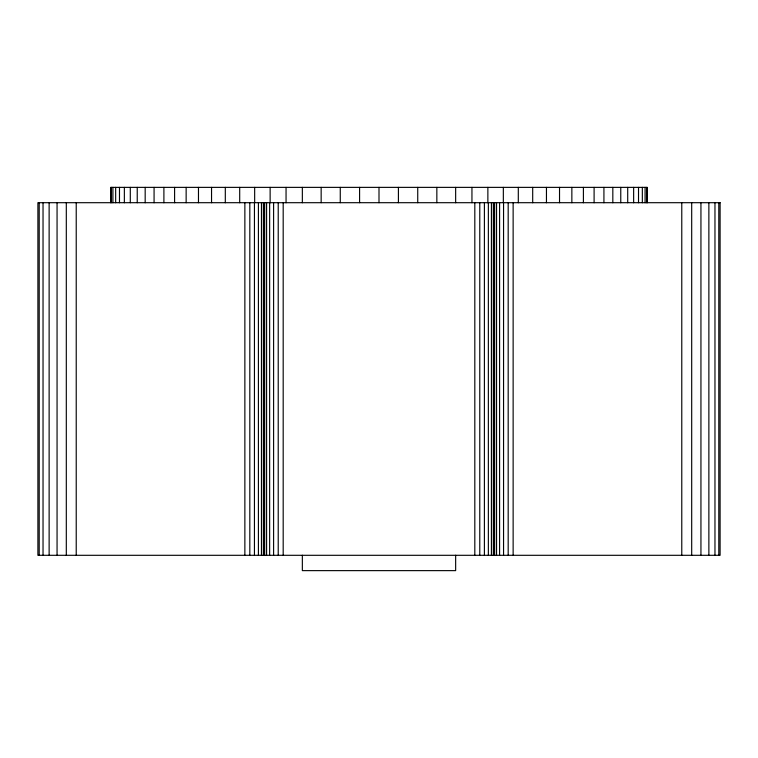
<?xml version="1.0" encoding="UTF-8"?>
<svg xmlns="http://www.w3.org/2000/svg" width="758" height="758" viewBox="0 0 758 758"><rect width="100%" height="100%" fill="white"/><g stroke="black" fill="none" stroke-linecap="round" stroke-linejoin="round"><path stroke-width="1.14" d="M718.792 202.699L718.792 555.301M714.965 202.699L714.965 555.301M708.872 202.699L708.872 555.301M700.942 202.699L700.942 555.301M691.694 202.699L691.694 555.301M681.774 202.699L681.774 555.301M647.285 202.746L647.285 187.368L110.715 187.368L110.715 202.746M646.735 187.368L646.735 202.746M645.086 187.368L645.086 202.746M642.339 187.368L642.339 202.746M638.52 187.368L638.52 202.746M633.641 187.368L633.641 202.746M627.709 187.368L627.709 202.746M620.764 187.368L620.764 202.746M612.824 187.368L612.824 202.746M603.927 187.368L603.927 202.746M594.101 187.368L594.101 202.746M583.404 187.368L583.404 202.746M571.854 187.368L571.854 202.746M559.527 187.368L559.527 202.746M546.452 187.368L546.452 202.746M532.694 187.368L532.694 202.746M518.301 187.368L518.301 202.746M513.138 202.699L513.138 555.301M508.182 202.699L508.182 555.301M503.558 202.699L503.558 555.301M503.34 187.368L503.34 202.746M499.588 202.699L499.588 555.301M496.547 202.699L496.547 555.301M494.633 202.699L494.633 555.301M493.979 202.699L493.979 555.301M493.325 202.699L493.325 555.301M491.411 202.699L491.411 555.301M488.36 202.699L488.36 555.301M487.868 187.368L487.868 202.746M484.4 202.699L484.4 555.301M479.776 202.699L479.776 555.301M474.811 202.699L474.811 555.301M471.95 187.368L471.95 202.746M455.653 187.368L455.653 202.746M455.653 555.254L455.653 570.632L302.347 570.632L302.347 555.254M436.845 187.368L436.845 202.699M417.734 187.368L417.734 202.699M398.414 187.368L398.414 202.699M379 187.368L379 202.699M359.586 187.368L359.586 202.699M340.266 187.368L340.266 202.699M321.155 187.368L321.155 202.699M302.347 187.368L302.347 202.746M286.05 187.368L286.05 202.746M283.189 202.699L283.189 555.301M278.224 202.699L278.224 555.301M273.6 202.699L273.6 555.301M270.132 187.368L270.132 202.746M269.64 202.699L269.64 555.301M266.589 202.699L266.589 555.301M264.675 202.699L264.675 555.301M264.021 202.699L264.021 555.301M263.367 202.699L263.367 555.301M261.453 202.699L261.453 555.301M258.412 202.699L258.412 555.301M254.66 187.368L254.66 202.746M254.442 202.699L254.442 555.301M249.818 202.699L249.818 555.301M244.862 202.699L244.862 555.301M239.699 187.368L239.699 202.746M225.306 187.368L225.306 202.746M211.548 187.368L211.548 202.746M198.473 187.368L198.473 202.746M186.146 187.368L186.146 202.746M174.596 187.368L174.596 202.746M163.899 187.368L163.899 202.746M154.073 187.368L154.073 202.746M145.176 187.368L145.176 202.746M137.236 187.368L137.236 202.746M130.291 187.368L130.291 202.746M124.359 187.368L124.359 202.746M119.48 187.368L119.48 202.746M115.661 187.368L115.661 202.746M112.914 187.368L112.914 202.746M111.265 187.368L111.265 202.746M76.226 202.699L76.226 555.301M66.306 202.699L66.306 555.301M57.058 202.699L57.058 555.301M49.128 202.699L49.128 555.301M43.035 202.699L43.035 555.301M39.208 202.699L39.208 555.301M720.1 202.699L37.9 202.699L37.9 555.301L720.1 555.301L720.1 202.699"/></g></svg>
